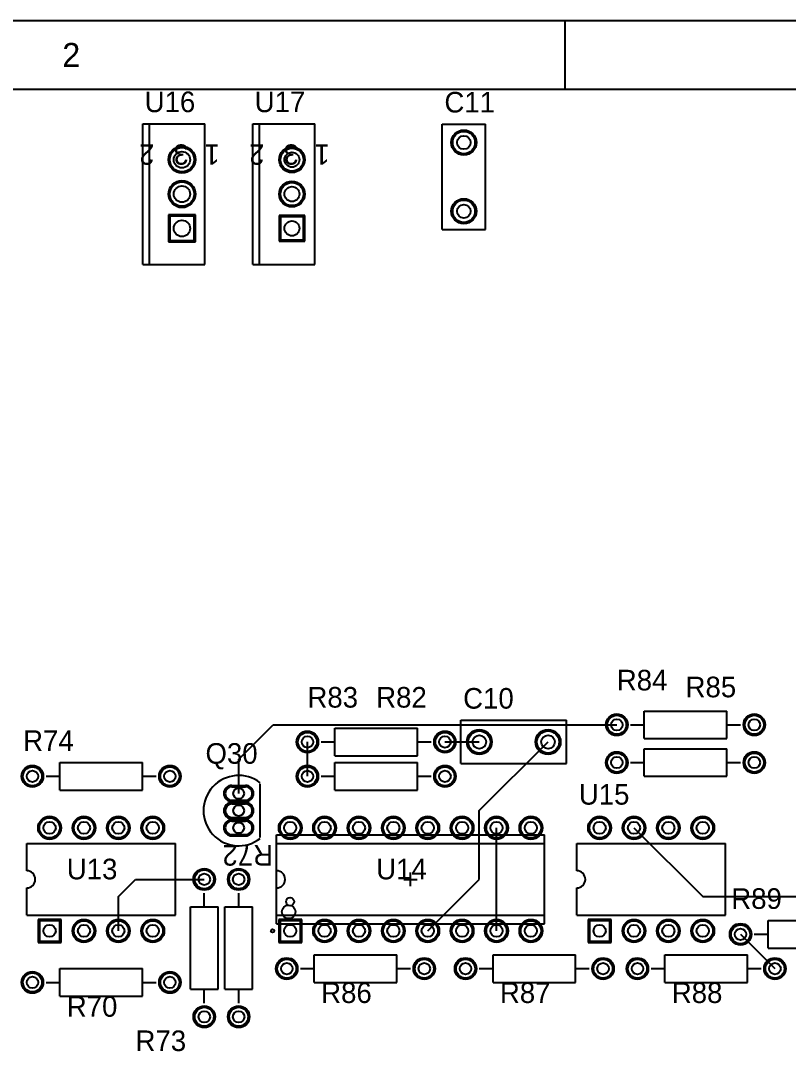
# Model space of a CAD drawing. Extents: x 0.2 to 21.7, y 0.2 to 7.8.
# Drawn here: x 4.366 to 6.599, y 4.799 to 7.8 of the extents above; entities that cross this region are included whole.
import ezdxf

# ---------------------------------------------------------------- set-up
doc = ezdxf.new("R2010")
doc.units = 0
doc.layers.get('0').update_dxf_attribs({"linetype": 'CONTINUOUS'})
for name, color, linetype in [('BOTTOMLAYER', 5, 'CONTINUOUS'), ('BOTTOMSOLDER', 6, 'CONTINUOUS'), ('MECHANICAL13', 56, 'CONTINUOUS'), ('MECHANICAL15', 56, 'CONTINUOUS'), ('MECHANICAL16', 56, 'CONTINUOUS'), ('MULTILAYER', 9, 'CONTINUOUS'), ('PADHOLE', 156, 'CONTINUOUS'), ('TOPLAYER', 1, 'CONTINUOUS'), ('TOPOVERLAY', 2, 'CONTINUOUS'), ('TOPSOLDER', 216, 'CONTINUOUS')]:
    doc.layers.add(name, color=color, linetype=linetype)

# ---------------------------------------------------------------- blocks, each defined once
blk = doc.blocks.new('VP45_3_2_12')
at = {"layer": 'BOTTOMLAYER'}
for centre in [(-0.1, 0), (0.1, 0)]:
    blk.add_circle(centre, 0.03248, dxfattribs=at)
at = {"layer": 'BOTTOMSOLDER'}
for centre in [(-0.1, 0), (0.1, 0)]:
    blk.add_circle(centre, 0.03648, dxfattribs=at)
at = {"layer": 'MULTILAYER'}
for centre in [(-0.1, 0), (0.1, 0)]:
    blk.add_circle(centre, 0.03248, dxfattribs=at)
at = {"layer": 'PADHOLE'}
for centre in [(-0.1, 0), (0.1, 0)]:
    blk.add_circle(centre, 0.019685, dxfattribs=at)
at = {"layer": 'TOPLAYER'}
for centre in [(-0.1, 0), (0.1, 0)]:
    blk.add_circle(centre, 0.03248, dxfattribs=at)
at = {"layer": 'TOPOVERLAY'}
for p, q in [((-0.153543, -0.062992), (-0.153543, 0.062992)), ((-0.153543, 0.062992), (0.153543, 0.062992)), ((0.153543, -0.062992), (0.153543, 0.062992)), ((-0.153543, -0.062992), (0.153543, -0.062992))]:
    blk.add_line(p, q, dxfattribs=at)
at = {"layer": 'TOPSOLDER'}
for centre in [(-0.1, 0), (0.1, 0)]:
    blk.add_circle(centre, 0.03648, dxfattribs=at)
blk = doc.blocks.new('VP45_3_2_13')
at = {"layer": 'BOTTOMLAYER'}
for centre in [(-0.1, 0), (0.1, 0)]:
    blk.add_circle(centre, 0.03248, dxfattribs=at)
at = {"layer": 'BOTTOMSOLDER'}
for centre in [(-0.1, 0), (0.1, 0)]:
    blk.add_circle(centre, 0.03648, dxfattribs=at)
at = {"layer": 'MULTILAYER'}
for centre in [(-0.1, 0), (0.1, 0)]:
    blk.add_circle(centre, 0.03248, dxfattribs=at)
at = {"layer": 'PADHOLE'}
for centre in [(-0.1, 0), (0.1, 0)]:
    blk.add_circle(centre, 0.019685, dxfattribs=at)
at = {"layer": 'TOPLAYER'}
for centre in [(-0.1, 0), (0.1, 0)]:
    blk.add_circle(centre, 0.03248, dxfattribs=at)
at = {"layer": 'TOPOVERLAY'}
for p, q in [((-0.153543, 0.062992), (-0.153543, -0.062992)), ((-0.153543, 0.062992), (0.153543, 0.062992)), ((0.153543, 0.062992), (0.153543, -0.062992)), ((-0.153543, -0.062992), (0.153543, -0.062992))]:
    blk.add_line(p, q, dxfattribs=at)
at = {"layer": 'TOPSOLDER'}
for centre in [(-0.1, 0), (0.1, 0)]:
    blk.add_circle(centre, 0.03648, dxfattribs=at)
blk = doc.blocks.new('29_04_62')
at = {"layer": 'BOTTOMLAYER'}
for p, q in [((-0.019685, 0.069685), (0.019685, 0.069685)), ((-0.019685, 0.030315), (0.019685, 0.030315)), ((-0.019685, 0.019685), (0.019685, 0.019685)), ((-0.019685, -0.019685), (0.019685, -0.019685)), ((-0.019685, -0.030315), (0.019685, -0.030315)), ((-0.019685, -0.069685), (0.019685, -0.069685))]:
    blk.add_line(p, q, dxfattribs=at)
for centre, start, end in [((-0.019685, 0.05), 90, 270), ((0.019685, 0.05), 270, 90), ((-0.019685, 0), 90, 270), ((0.019685, 0), 270, 90), ((-0.019685, -0.05), 90, 270), ((0.019685, -0.05), 270, 90)]:
    blk.add_arc(centre, 0.019685, start, end, dxfattribs=at)
at = {"layer": 'BOTTOMSOLDER'}
for p, q in [((-0.019685, 0.073685), (0.019685, 0.073685)), ((-0.019685, 0.026315), (0.019685, 0.026315)), ((-0.019685, 0.023685), (0.019685, 0.023685)), ((-0.019685, -0.023685), (0.019685, -0.023685)), ((-0.019685, -0.026315), (0.019685, -0.026315)), ((-0.019685, -0.073685), (0.019685, -0.073685))]:
    blk.add_line(p, q, dxfattribs=at)
for centre, start, end in [((-0.019685, 0.05), 90, 270), ((0.019685, 0.05), 270, 90), ((-0.019685, 0), 90, 270), ((0.019685, 0), 270, 90), ((-0.019685, -0.05), 90, 270), ((0.019685, -0.05), 270, 90)]:
    blk.add_arc(centre, 0.023685, start, end, dxfattribs=at)
at = {"layer": 'MULTILAYER'}
for p, q in [((-0.019685, 0.069685), (0.019685, 0.069685)), ((-0.019685, 0.030315), (0.019685, 0.030315)), ((-0.019685, 0.019685), (0.019685, 0.019685)), ((-0.019685, -0.019685), (0.019685, -0.019685)), ((-0.019685, -0.030315), (0.019685, -0.030315)), ((-0.019685, -0.069685), (0.019685, -0.069685))]:
    blk.add_line(p, q, dxfattribs=at)
for centre, start, end in [((-0.019685, 0.05), 90, 270), ((0.019685, 0.05), 270, 90), ((-0.019685, 0), 90, 270), ((0.019685, 0), 270, 90), ((-0.019685, -0.05), 90, 270), ((0.019685, -0.05), 270, 90)]:
    blk.add_arc(centre, 0.019685, start, end, dxfattribs=at)
at = {"layer": 'PADHOLE'}
for centre in [(0, 0.05), (0, 0), (0, -0.05)]:
    blk.add_circle(centre, 0.015748, dxfattribs=at)
at = {"layer": 'TOPLAYER'}
for p, q in [((-0.019685, 0.069685), (0.019685, 0.069685)), ((-0.019685, 0.030315), (0.019685, 0.030315)), ((-0.019685, 0.019685), (0.019685, 0.019685)), ((-0.019685, -0.019685), (0.019685, -0.019685)), ((-0.019685, -0.030315), (0.019685, -0.030315)), ((-0.019685, -0.069685), (0.019685, -0.069685))]:
    blk.add_line(p, q, dxfattribs=at)
for centre, start, end in [((-0.019685, 0.05), 90, 270), ((0.019685, 0.05), 270, 90), ((-0.019685, 0), 90, 270), ((0.019685, 0), 270, 90), ((-0.019685, -0.05), 90, 270), ((0.019685, -0.05), 270, 90)]:
    blk.add_arc(centre, 0.019685, start, end, dxfattribs=at)
at = {"layer": 'TOPOVERLAY'}
blk.add_line((0.062992, -0.078346), (0.062992, 0.078346), dxfattribs=at)
blk.add_arc((0, 0), 0.102362, 52, 308, dxfattribs=at)
at = {"layer": 'TOPSOLDER'}
for p, q in [((-0.019685, 0.073685), (0.019685, 0.073685)), ((-0.019685, 0.026315), (0.019685, 0.026315)), ((-0.019685, 0.023685), (0.019685, 0.023685)), ((-0.019685, -0.023685), (0.019685, -0.023685)), ((-0.019685, -0.026315), (0.019685, -0.026315)), ((-0.019685, -0.073685), (0.019685, -0.073685))]:
    blk.add_line(p, q, dxfattribs=at)
for centre, start, end in [((-0.019685, 0.05), 90, 270), ((0.019685, 0.05), 270, 90), ((-0.019685, 0), 90, 270), ((0.019685, 0), 270, 90), ((-0.019685, -0.05), 90, 270), ((0.019685, -0.05), 270, 90)]:
    blk.add_arc(centre, 0.023685, start, end, dxfattribs=at)
blk = doc.blocks.new('AXIAL_0_4_134')
at = {"layer": 'BOTTOMLAYER'}
for centre in [(-0.2, 0), (0.2, 0)]:
    blk.add_circle(centre, 0.0276, dxfattribs=at)
at = {"layer": 'BOTTOMSOLDER'}
for centre in [(-0.2, 0), (0.2, 0)]:
    blk.add_circle(centre, 0.0316, dxfattribs=at)
at = {"layer": 'MULTILAYER'}
for centre in [(-0.2, 0), (0.2, 0)]:
    blk.add_circle(centre, 0.0276, dxfattribs=at)
at = {"layer": 'PADHOLE'}
for centre in [(-0.2, 0), (0.2, 0)]:
    blk.add_circle(centre, 0.0167, dxfattribs=at)
at = {"layer": 'TOPLAYER'}
for centre in [(-0.2, 0), (0.2, 0)]:
    blk.add_circle(centre, 0.0276, dxfattribs=at)
at = {"layer": 'TOPOVERLAY'}
for p, q in [((0.12, 0.04), (-0.12, 0.04)), ((-0.12, 0.04), (-0.12, -0.04)), ((0.12, 0.04), (0.12, -0.04)), ((-0.12, 0), (-0.16, 0)), ((0.16, 0), (0.12, 0)), ((0.12, -0.04), (-0.12, -0.04))]:
    blk.add_line(p, q, dxfattribs=at)
at = {"layer": 'TOPSOLDER'}
for centre in [(-0.2, 0), (0.2, 0)]:
    blk.add_circle(centre, 0.0316, dxfattribs=at)
blk = doc.blocks.new('AXIAL_0_4_136')
at = {"layer": 'BOTTOMLAYER'}
for centre in [(-0.2, 0), (0.2, 0)]:
    blk.add_circle(centre, 0.0276, dxfattribs=at)
at = {"layer": 'BOTTOMSOLDER'}
for centre in [(-0.2, 0), (0.2, 0)]:
    blk.add_circle(centre, 0.0316, dxfattribs=at)
at = {"layer": 'MULTILAYER'}
for centre in [(-0.2, 0), (0.2, 0)]:
    blk.add_circle(centre, 0.0276, dxfattribs=at)
at = {"layer": 'PADHOLE'}
for centre in [(-0.2, 0), (0.2, 0)]:
    blk.add_circle(centre, 0.0167, dxfattribs=at)
at = {"layer": 'TOPLAYER'}
for centre in [(-0.2, 0), (0.2, 0)]:
    blk.add_circle(centre, 0.0276, dxfattribs=at)
at = {"layer": 'TOPOVERLAY'}
for p, q in [((0.12, 0.04), (-0.12, 0.04)), ((-0.12, -0.04), (-0.12, 0.04)), ((0.12, -0.04), (0.12, 0.04)), ((-0.12, 0), (-0.16, 0)), ((0.16, 0), (0.12, 0)), ((0.12, -0.04), (-0.12, -0.04))]:
    blk.add_line(p, q, dxfattribs=at)
at = {"layer": 'TOPSOLDER'}
for centre in [(-0.2, 0), (0.2, 0)]:
    blk.add_circle(centre, 0.0316, dxfattribs=at)
blk = doc.blocks.new('AXIAL_0_4_137')
at = {"layer": 'BOTTOMLAYER'}
for centre in [(-0.2, 0), (0.2, 0)]:
    blk.add_circle(centre, 0.0276, dxfattribs=at)
at = {"layer": 'BOTTOMSOLDER'}
for centre in [(-0.2, 0), (0.2, 0)]:
    blk.add_circle(centre, 0.0316, dxfattribs=at)
at = {"layer": 'MULTILAYER'}
for centre in [(-0.2, 0), (0.2, 0)]:
    blk.add_circle(centre, 0.0276, dxfattribs=at)
at = {"layer": 'PADHOLE'}
for centre in [(-0.2, 0), (0.2, 0)]:
    blk.add_circle(centre, 0.0167, dxfattribs=at)
at = {"layer": 'TOPLAYER'}
for centre in [(-0.2, 0), (0.2, 0)]:
    blk.add_circle(centre, 0.0276, dxfattribs=at)
at = {"layer": 'TOPOVERLAY'}
for p, q in [((-0.12, 0.04), (0.12, 0.04)), ((-0.12, 0.04), (-0.12, -0.04)), ((0.12, 0.04), (0.12, -0.04)), ((-0.16, 0), (-0.12, 0)), ((0.12, 0), (0.16, 0)), ((-0.12, -0.04), (0.12, -0.04))]:
    blk.add_line(p, q, dxfattribs=at)
at = {"layer": 'TOPSOLDER'}
for centre in [(-0.2, 0), (0.2, 0)]:
    blk.add_circle(centre, 0.0316, dxfattribs=at)
blk = doc.blocks.new('AXIAL_0_4_138')
at = {"layer": 'BOTTOMLAYER'}
for centre in [(-0.2, 0), (0.2, 0)]:
    blk.add_circle(centre, 0.0276, dxfattribs=at)
at = {"layer": 'BOTTOMSOLDER'}
for centre in [(-0.2, 0), (0.2, 0)]:
    blk.add_circle(centre, 0.0316, dxfattribs=at)
at = {"layer": 'MULTILAYER'}
for centre in [(-0.2, 0), (0.2, 0)]:
    blk.add_circle(centre, 0.0276, dxfattribs=at)
at = {"layer": 'PADHOLE'}
for centre in [(-0.2, 0), (0.2, 0)]:
    blk.add_circle(centre, 0.0167, dxfattribs=at)
at = {"layer": 'TOPLAYER'}
for centre in [(-0.2, 0), (0.2, 0)]:
    blk.add_circle(centre, 0.0276, dxfattribs=at)
at = {"layer": 'TOPOVERLAY'}
for p, q in [((0.12, 0.04), (-0.12, 0.04)), ((-0.12, 0.04), (-0.12, -0.04)), ((0.12, 0.04), (0.12, -0.04)), ((-0.12, 0), (-0.16, 0)), ((0.16, 0), (0.12, 0)), ((0.12, -0.04), (-0.12, -0.04))]:
    blk.add_line(p, q, dxfattribs=at)
at = {"layer": 'TOPSOLDER'}
for centre in [(-0.2, 0), (0.2, 0)]:
    blk.add_circle(centre, 0.0316, dxfattribs=at)
blk = doc.blocks.new('AXIAL_0_4_146')
at = {"layer": 'BOTTOMLAYER'}
for centre in [(-0.2, 0), (0.2, 0)]:
    blk.add_circle(centre, 0.0276, dxfattribs=at)
at = {"layer": 'BOTTOMSOLDER'}
for centre in [(-0.2, 0), (0.2, 0)]:
    blk.add_circle(centre, 0.0316, dxfattribs=at)
at = {"layer": 'MULTILAYER'}
for centre in [(-0.2, 0), (0.2, 0)]:
    blk.add_circle(centre, 0.0276, dxfattribs=at)
at = {"layer": 'PADHOLE'}
for centre in [(-0.2, 0), (0.2, 0)]:
    blk.add_circle(centre, 0.0167, dxfattribs=at)
at = {"layer": 'TOPLAYER'}
for centre in [(-0.2, 0), (0.2, 0)]:
    blk.add_circle(centre, 0.0276, dxfattribs=at)
at = {"layer": 'TOPOVERLAY'}
for p, q in [((0.12, 0.04), (-0.12, 0.04)), ((-0.12, 0.04), (-0.12, -0.04)), ((0.12, 0.04), (0.12, -0.04)), ((-0.12, 0), (-0.16, 0)), ((0.16, 0), (0.12, 0)), ((0.12, -0.04), (-0.12, -0.04))]:
    blk.add_line(p, q, dxfattribs=at)
at = {"layer": 'TOPSOLDER'}
for centre in [(-0.2, 0), (0.2, 0)]:
    blk.add_circle(centre, 0.0316, dxfattribs=at)
blk = doc.blocks.new('AXIAL_0_4_147')
at = {"layer": 'BOTTOMLAYER'}
for centre in [(-0.2, 0), (0.2, 0)]:
    blk.add_circle(centre, 0.0276, dxfattribs=at)
at = {"layer": 'BOTTOMSOLDER'}
for centre in [(-0.2, 0), (0.2, 0)]:
    blk.add_circle(centre, 0.0316, dxfattribs=at)
at = {"layer": 'MULTILAYER'}
for centre in [(-0.2, 0), (0.2, 0)]:
    blk.add_circle(centre, 0.0276, dxfattribs=at)
at = {"layer": 'PADHOLE'}
for centre in [(-0.2, 0), (0.2, 0)]:
    blk.add_circle(centre, 0.0167, dxfattribs=at)
at = {"layer": 'TOPLAYER'}
for centre in [(-0.2, 0), (0.2, 0)]:
    blk.add_circle(centre, 0.0276, dxfattribs=at)
at = {"layer": 'TOPOVERLAY'}
for p, q in [((-0.12, 0.04), (0.12, 0.04)), ((-0.12, -0.04), (-0.12, 0.04)), ((0.12, -0.04), (0.12, 0.04)), ((-0.16, 0), (-0.12, 0)), ((0.12, 0), (0.16, 0)), ((-0.12, -0.04), (0.12, -0.04))]:
    blk.add_line(p, q, dxfattribs=at)
at = {"layer": 'TOPSOLDER'}
for centre in [(-0.2, 0), (0.2, 0)]:
    blk.add_circle(centre, 0.0316, dxfattribs=at)
blk = doc.blocks.new('AXIAL_0_4_148')
at = {"layer": 'BOTTOMLAYER'}
for centre in [(-0.2, 0), (0.2, 0)]:
    blk.add_circle(centre, 0.0276, dxfattribs=at)
at = {"layer": 'BOTTOMSOLDER'}
for centre in [(-0.2, 0), (0.2, 0)]:
    blk.add_circle(centre, 0.0316, dxfattribs=at)
at = {"layer": 'MULTILAYER'}
for centre in [(-0.2, 0), (0.2, 0)]:
    blk.add_circle(centre, 0.0276, dxfattribs=at)
at = {"layer": 'PADHOLE'}
for centre in [(-0.2, 0), (0.2, 0)]:
    blk.add_circle(centre, 0.0167, dxfattribs=at)
at = {"layer": 'TOPLAYER'}
for centre in [(-0.2, 0), (0.2, 0)]:
    blk.add_circle(centre, 0.0276, dxfattribs=at)
at = {"layer": 'TOPOVERLAY'}
for p, q in [((0.12, 0.04), (-0.12, 0.04)), ((-0.12, 0.04), (-0.12, -0.04)), ((0.12, 0.04), (0.12, -0.04)), ((-0.12, 0), (-0.16, 0)), ((0.16, 0), (0.12, 0)), ((0.12, -0.04), (-0.12, -0.04))]:
    blk.add_line(p, q, dxfattribs=at)
at = {"layer": 'TOPSOLDER'}
for centre in [(-0.2, 0), (0.2, 0)]:
    blk.add_circle(centre, 0.0316, dxfattribs=at)
blk = doc.blocks.new('AXIAL_0_4_149')
at = {"layer": 'BOTTOMLAYER'}
for centre in [(-0.2, 0), (0.2, 0)]:
    blk.add_circle(centre, 0.0276, dxfattribs=at)
at = {"layer": 'BOTTOMSOLDER'}
for centre in [(-0.2, 0), (0.2, 0)]:
    blk.add_circle(centre, 0.0316, dxfattribs=at)
at = {"layer": 'MULTILAYER'}
for centre in [(-0.2, 0), (0.2, 0)]:
    blk.add_circle(centre, 0.0276, dxfattribs=at)
at = {"layer": 'PADHOLE'}
for centre in [(-0.2, 0), (0.2, 0)]:
    blk.add_circle(centre, 0.0167, dxfattribs=at)
at = {"layer": 'TOPLAYER'}
for centre in [(-0.2, 0), (0.2, 0)]:
    blk.add_circle(centre, 0.0276, dxfattribs=at)
at = {"layer": 'TOPOVERLAY'}
for p, q in [((0.12, 0.04), (-0.12, 0.04)), ((-0.12, 0.04), (-0.12, -0.04)), ((0.12, 0.04), (0.12, -0.04)), ((-0.12, 0), (-0.16, 0)), ((0.16, 0), (0.12, 0)), ((0.12, -0.04), (-0.12, -0.04))]:
    blk.add_line(p, q, dxfattribs=at)
at = {"layer": 'TOPSOLDER'}
for centre in [(-0.2, 0), (0.2, 0)]:
    blk.add_circle(centre, 0.0316, dxfattribs=at)
blk = doc.blocks.new('AXIAL_0_4_150')
at = {"layer": 'BOTTOMLAYER'}
for centre in [(-0.2, 0), (0.2, 0)]:
    blk.add_circle(centre, 0.0276, dxfattribs=at)
at = {"layer": 'BOTTOMSOLDER'}
for centre in [(-0.2, 0), (0.2, 0)]:
    blk.add_circle(centre, 0.0316, dxfattribs=at)
at = {"layer": 'MULTILAYER'}
for centre in [(-0.2, 0), (0.2, 0)]:
    blk.add_circle(centre, 0.0276, dxfattribs=at)
at = {"layer": 'PADHOLE'}
for centre in [(-0.2, 0), (0.2, 0)]:
    blk.add_circle(centre, 0.0167, dxfattribs=at)
at = {"layer": 'TOPLAYER'}
for centre in [(-0.2, 0), (0.2, 0)]:
    blk.add_circle(centre, 0.0276, dxfattribs=at)
at = {"layer": 'TOPOVERLAY'}
for p, q in [((-0.12, 0.04), (0.12, 0.04)), ((-0.12, -0.04), (-0.12, 0.04)), ((0.12, -0.04), (0.12, 0.04)), ((-0.16, 0), (-0.12, 0)), ((0.12, 0), (0.16, 0)), ((-0.12, -0.04), (0.12, -0.04))]:
    blk.add_line(p, q, dxfattribs=at)
at = {"layer": 'TOPSOLDER'}
for centre in [(-0.2, 0), (0.2, 0)]:
    blk.add_circle(centre, 0.0316, dxfattribs=at)
blk = doc.blocks.new('AXIAL_0_4_151')
at = {"layer": 'BOTTOMLAYER'}
for centre in [(-0.2, 0), (0.2, 0)]:
    blk.add_circle(centre, 0.0276, dxfattribs=at)
at = {"layer": 'BOTTOMSOLDER'}
for centre in [(-0.2, 0), (0.2, 0)]:
    blk.add_circle(centre, 0.0316, dxfattribs=at)
at = {"layer": 'MULTILAYER'}
for centre in [(-0.2, 0), (0.2, 0)]:
    blk.add_circle(centre, 0.0276, dxfattribs=at)
at = {"layer": 'PADHOLE'}
for centre in [(-0.2, 0), (0.2, 0)]:
    blk.add_circle(centre, 0.0167, dxfattribs=at)
at = {"layer": 'TOPLAYER'}
for centre in [(-0.2, 0), (0.2, 0)]:
    blk.add_circle(centre, 0.0276, dxfattribs=at)
at = {"layer": 'TOPOVERLAY'}
for p, q in [((0.12, 0.04), (-0.12, 0.04)), ((-0.12, 0.04), (-0.12, -0.04)), ((0.12, 0.04), (0.12, -0.04)), ((-0.12, 0), (-0.16, 0)), ((0.16, 0), (0.12, 0)), ((0.12, -0.04), (-0.12, -0.04))]:
    blk.add_line(p, q, dxfattribs=at)
at = {"layer": 'TOPSOLDER'}
for centre in [(-0.2, 0), (0.2, 0)]:
    blk.add_circle(centre, 0.0316, dxfattribs=at)
blk = doc.blocks.new('AXIAL_0_4_152')
at = {"layer": 'BOTTOMLAYER'}
for centre in [(-0.2, 0), (0.2, 0)]:
    blk.add_circle(centre, 0.0276, dxfattribs=at)
at = {"layer": 'BOTTOMSOLDER'}
for centre in [(-0.2, 0), (0.2, 0)]:
    blk.add_circle(centre, 0.0316, dxfattribs=at)
at = {"layer": 'MULTILAYER'}
for centre in [(-0.2, 0), (0.2, 0)]:
    blk.add_circle(centre, 0.0276, dxfattribs=at)
at = {"layer": 'PADHOLE'}
for centre in [(-0.2, 0), (0.2, 0)]:
    blk.add_circle(centre, 0.0167, dxfattribs=at)
at = {"layer": 'TOPLAYER'}
for centre in [(-0.2, 0), (0.2, 0)]:
    blk.add_circle(centre, 0.0276, dxfattribs=at)
at = {"layer": 'TOPOVERLAY'}
for p, q in [((0.12, 0.04), (-0.12, 0.04)), ((-0.12, 0.04), (-0.12, -0.04)), ((0.12, 0.04), (0.12, -0.04)), ((-0.12, 0), (-0.16, 0)), ((0.16, 0), (0.12, 0)), ((0.12, -0.04), (-0.12, -0.04))]:
    blk.add_line(p, q, dxfattribs=at)
at = {"layer": 'TOPSOLDER'}
for centre in [(-0.2, 0), (0.2, 0)]:
    blk.add_circle(centre, 0.0316, dxfattribs=at)
blk = doc.blocks.new('AXIAL_0_4_153')
at = {"layer": 'BOTTOMLAYER'}
for centre in [(-0.2, 0), (0.2, 0)]:
    blk.add_circle(centre, 0.0276, dxfattribs=at)
at = {"layer": 'BOTTOMSOLDER'}
for centre in [(-0.2, 0), (0.2, 0)]:
    blk.add_circle(centre, 0.0316, dxfattribs=at)
at = {"layer": 'MULTILAYER'}
for centre in [(-0.2, 0), (0.2, 0)]:
    blk.add_circle(centre, 0.0276, dxfattribs=at)
at = {"layer": 'PADHOLE'}
for centre in [(-0.2, 0), (0.2, 0)]:
    blk.add_circle(centre, 0.0167, dxfattribs=at)
at = {"layer": 'TOPLAYER'}
for centre in [(-0.2, 0), (0.2, 0)]:
    blk.add_circle(centre, 0.0276, dxfattribs=at)
at = {"layer": 'TOPOVERLAY'}
for p, q in [((-0.12, 0.04), (0.12, 0.04)), ((-0.12, -0.04), (-0.12, 0.04)), ((0.12, -0.04), (0.12, 0.04)), ((-0.16, 0), (-0.12, 0)), ((0.12, 0), (0.16, 0)), ((-0.12, -0.04), (0.12, -0.04))]:
    blk.add_line(p, q, dxfattribs=at)
at = {"layer": 'TOPSOLDER'}
for centre in [(-0.2, 0), (0.2, 0)]:
    blk.add_circle(centre, 0.0316, dxfattribs=at)
blk = doc.blocks.new('DIP8_177')
at = {"layer": 'BOTTOMLAYER'}
for p, q in [((-0.120472, -0.120472), (-0.179528, -0.120472)), ((-0.179528, -0.120472), (-0.179528, -0.179528)), ((-0.120472, -0.179528), (-0.120472, -0.120472)), ((-0.179528, -0.179528), (-0.120472, -0.179528))]:
    blk.add_line(p, q, dxfattribs=at)
for centre in [(-0.15, 0.15), (-0.05, 0.15), (0.05, 0.15), (0.15, 0.15), (-0.05, -0.15), (0.05, -0.15), (0.15, -0.15)]:
    blk.add_circle(centre, 0.029528, dxfattribs=at)
at = {"layer": 'BOTTOMSOLDER'}
for p, q in [((-0.116473, -0.116473), (-0.183528, -0.116473)), ((-0.183528, -0.116473), (-0.183528, -0.183528)), ((-0.116473, -0.183528), (-0.116473, -0.116473)), ((-0.183528, -0.183528), (-0.116473, -0.183528))]:
    blk.add_line(p, q, dxfattribs=at)
for centre in [(-0.15, 0.15), (-0.05, 0.15), (0.05, 0.15), (0.15, 0.15), (-0.05, -0.15), (0.05, -0.15), (0.15, -0.15)]:
    blk.add_circle(centre, 0.033528, dxfattribs=at)
at = {"layer": 'MULTILAYER'}
for p, q in [((-0.120472, -0.120472), (-0.179528, -0.120472)), ((-0.179528, -0.120472), (-0.179528, -0.179528)), ((-0.120472, -0.179528), (-0.120472, -0.120472)), ((-0.179528, -0.179528), (-0.120472, -0.179528))]:
    blk.add_line(p, q, dxfattribs=at)
for centre in [(-0.15, 0.15), (-0.05, 0.15), (0.05, 0.15), (0.15, 0.15), (-0.05, -0.15), (0.05, -0.15), (0.15, -0.15)]:
    blk.add_circle(centre, 0.029528, dxfattribs=at)
at = {"layer": 'PADHOLE'}
for centre in [(-0.15, 0.15), (-0.05, 0.15), (0.05, 0.15), (0.15, 0.15), (-0.15, -0.15), (-0.05, -0.15), (0.05, -0.15), (0.15, -0.15)]:
    blk.add_circle(centre, 0.017716, dxfattribs=at)
at = {"layer": 'TOPLAYER'}
for p, q in [((-0.120472, -0.120472), (-0.179528, -0.120472)), ((-0.179528, -0.120472), (-0.179528, -0.179528)), ((-0.120472, -0.179528), (-0.120472, -0.120472)), ((-0.179528, -0.179528), (-0.120472, -0.179528))]:
    blk.add_line(p, q, dxfattribs=at)
for centre in [(-0.15, 0.15), (-0.05, 0.15), (0.05, 0.15), (0.15, 0.15), (-0.05, -0.15), (0.05, -0.15), (0.15, -0.15)]:
    blk.add_circle(centre, 0.029528, dxfattribs=at)
at = {"layer": 'TOPOVERLAY'}
for p, q in [((-0.216535, 0.025), (-0.216535, 0.104331)), ((-0.216535, 0.104331), (0.216535, 0.104331)), ((0.216535, -0.104331), (0.216535, 0.104331)), ((-0.216535, -0.104331), (-0.216535, -0.025)), ((-0.216535, -0.104331), (0.216535, -0.104331))]:
    blk.add_line(p, q, dxfattribs=at)
blk.add_arc((-0.216535, 0), 0.025, 270, 90, dxfattribs=at)
at = {"layer": 'TOPSOLDER'}
for p, q in [((-0.116473, -0.116473), (-0.183528, -0.116473)), ((-0.183528, -0.116473), (-0.183528, -0.183528)), ((-0.116473, -0.183528), (-0.116473, -0.116473)), ((-0.183528, -0.183528), (-0.116473, -0.183528))]:
    blk.add_line(p, q, dxfattribs=at)
for centre in [(-0.15, 0.15), (-0.05, 0.15), (0.05, 0.15), (0.15, 0.15), (-0.05, -0.15), (0.05, -0.15), (0.15, -0.15)]:
    blk.add_circle(centre, 0.033528, dxfattribs=at)
blk = doc.blocks.new('N16E_178')
at = {"layer": 'BOTTOMLAYER'}
for p, q in [((-0.179528, 0.379528), (-0.179528, 0.320472)), ((-0.120472, 0.379528), (-0.179528, 0.379528)), ((-0.120472, 0.320472), (-0.120472, 0.379528)), ((-0.179528, 0.320472), (-0.120472, 0.320472))]:
    blk.add_line(p, q, dxfattribs=at)
for centre in [(0.15, 0.35), (-0.15, 0.25), (0.15, 0.25), (-0.15, 0.15), (0.15, 0.15), (-0.15, 0.05), (0.15, 0.05), (-0.15, -0.05), (0.15, -0.05), (-0.15, -0.15), (0.15, -0.15), (-0.15, -0.25), (0.15, -0.25), (-0.15, -0.35), (0.15, -0.35)]:
    blk.add_circle(centre, 0.029528, dxfattribs=at)
at = {"layer": 'BOTTOMSOLDER'}
for p, q in [((-0.183528, 0.383528), (-0.183528, 0.316472)), ((-0.116473, 0.383528), (-0.183528, 0.383528)), ((-0.116473, 0.316472), (-0.116473, 0.383528)), ((-0.183528, 0.316472), (-0.116473, 0.316472))]:
    blk.add_line(p, q, dxfattribs=at)
for centre in [(0.15, 0.35), (-0.15, 0.25), (0.15, 0.25), (-0.15, 0.15), (0.15, 0.15), (-0.15, 0.05), (0.15, 0.05), (-0.15, -0.05), (0.15, -0.05), (-0.15, -0.15), (0.15, -0.15), (-0.15, -0.25), (0.15, -0.25), (-0.15, -0.35), (0.15, -0.35)]:
    blk.add_circle(centre, 0.033528, dxfattribs=at)
at = {"layer": 'MECHANICAL13'}
for p, q in [((-0.129921, 0.389764), (0.129921, 0.389764)), ((-0.129921, 0.389764), (-0.129921, -0.389764)), ((0.129921, 0.389764), (0.129921, -0.389764)), ((-0.129921, -0.389764), (0.129921, -0.389764))]:
    blk.add_line(p, q, dxfattribs=at)
blk.add_circle((-0.094488, 0.354331), 0.019685, dxfattribs=at)
at = {"layer": 'MECHANICAL15'}
for p, q in [((-0.019685, 0), (0.019685, 0)), ((0, 0.019685), (0, -0.019685))]:
    blk.add_line(p, q, dxfattribs=at)
at = {"layer": 'MULTILAYER'}
for p, q in [((-0.179528, 0.379528), (-0.179528, 0.320472)), ((-0.120472, 0.379528), (-0.179528, 0.379528)), ((-0.120472, 0.320472), (-0.120472, 0.379528)), ((-0.179528, 0.320472), (-0.120472, 0.320472))]:
    blk.add_line(p, q, dxfattribs=at)
for centre in [(0.15, 0.35), (-0.15, 0.25), (0.15, 0.25), (-0.15, 0.15), (0.15, 0.15), (-0.15, 0.05), (0.15, 0.05), (-0.15, -0.05), (0.15, -0.05), (-0.15, -0.15), (0.15, -0.15), (-0.15, -0.25), (0.15, -0.25), (-0.15, -0.35), (0.15, -0.35)]:
    blk.add_circle(centre, 0.029528, dxfattribs=at)
at = {"layer": 'PADHOLE'}
for centre in [(-0.15, 0.35), (0.15, 0.35), (-0.15, 0.25), (0.15, 0.25), (-0.15, 0.15), (0.15, 0.15), (-0.15, 0.05), (0.15, 0.05), (-0.15, -0.05), (0.15, -0.05), (-0.15, -0.15), (0.15, -0.15), (-0.15, -0.25), (0.15, -0.25), (-0.15, -0.35), (0.15, -0.35)]:
    blk.add_circle(centre, 0.017717, dxfattribs=at)
at = {"layer": 'TOPLAYER'}
for p, q in [((-0.179528, 0.379528), (-0.179528, 0.320472)), ((-0.120472, 0.379528), (-0.179528, 0.379528)), ((-0.120472, 0.320472), (-0.120472, 0.379528)), ((-0.179528, 0.320472), (-0.120472, 0.320472))]:
    blk.add_line(p, q, dxfattribs=at)
for centre in [(0.15, 0.35), (-0.15, 0.25), (0.15, 0.25), (-0.15, 0.15), (0.15, 0.15), (-0.15, 0.05), (0.15, 0.05), (-0.15, -0.05), (0.15, -0.05), (-0.15, -0.15), (0.15, -0.15), (-0.15, -0.25), (0.15, -0.25), (-0.15, -0.35), (0.15, -0.35)]:
    blk.add_circle(centre, 0.029528, dxfattribs=at)
at = {"layer": 'TOPOVERLAY'}
for p, q in [((-0.104331, 0.389764), (-0.025, 0.389764)), ((-0.104331, 0.389764), (-0.104331, -0.389764)), ((0.025, 0.389764), (0.104331, 0.389764)), ((0.104331, 0.389764), (0.104331, -0.389764)), ((-0.104331, -0.389764), (0.104331, -0.389764))]:
    blk.add_line(p, q, dxfattribs=at)
for centre, radius in [((-0.15, 0.401181), 0.004921), ((-0.064961, 0.350394), 0.011811)]:
    blk.add_circle(centre, radius, dxfattribs=at)
blk.add_arc((0, 0.389764), 0.025, 180, 0, dxfattribs=at)
at = {"layer": 'TOPSOLDER'}
for p, q in [((-0.183528, 0.383528), (-0.183528, 0.316472)), ((-0.116473, 0.383528), (-0.183528, 0.383528)), ((-0.116473, 0.316472), (-0.116473, 0.383528)), ((-0.183528, 0.316472), (-0.116473, 0.316472))]:
    blk.add_line(p, q, dxfattribs=at)
for centre in [(0.15, 0.35), (-0.15, 0.25), (0.15, 0.25), (-0.15, 0.15), (0.15, 0.15), (-0.15, 0.05), (0.15, 0.05), (-0.15, -0.05), (0.15, -0.05), (-0.15, -0.15), (0.15, -0.15), (-0.15, -0.25), (0.15, -0.25), (-0.15, -0.35), (0.15, -0.35)]:
    blk.add_circle(centre, 0.033528, dxfattribs=at)
blk = doc.blocks.new('DIP8_179')
at = {"layer": 'BOTTOMLAYER'}
for p, q in [((-0.120472, -0.120472), (-0.179528, -0.120472)), ((-0.179528, -0.120472), (-0.179528, -0.179528)), ((-0.120472, -0.179528), (-0.120472, -0.120472)), ((-0.179528, -0.179528), (-0.120472, -0.179528))]:
    blk.add_line(p, q, dxfattribs=at)
for centre in [(-0.15, 0.15), (-0.05, 0.15), (0.05, 0.15), (0.15, 0.15), (-0.05, -0.15), (0.05, -0.15), (0.15, -0.15)]:
    blk.add_circle(centre, 0.029528, dxfattribs=at)
at = {"layer": 'BOTTOMSOLDER'}
for p, q in [((-0.116473, -0.116473), (-0.183528, -0.116473)), ((-0.183528, -0.116473), (-0.183528, -0.183528)), ((-0.116473, -0.183528), (-0.116473, -0.116473)), ((-0.183528, -0.183528), (-0.116473, -0.183528))]:
    blk.add_line(p, q, dxfattribs=at)
for centre in [(-0.15, 0.15), (-0.05, 0.15), (0.05, 0.15), (0.15, 0.15), (-0.05, -0.15), (0.05, -0.15), (0.15, -0.15)]:
    blk.add_circle(centre, 0.033528, dxfattribs=at)
at = {"layer": 'MULTILAYER'}
for p, q in [((-0.120472, -0.120472), (-0.179528, -0.120472)), ((-0.179528, -0.120472), (-0.179528, -0.179528)), ((-0.120472, -0.179528), (-0.120472, -0.120472)), ((-0.179528, -0.179528), (-0.120472, -0.179528))]:
    blk.add_line(p, q, dxfattribs=at)
for centre in [(-0.15, 0.15), (-0.05, 0.15), (0.05, 0.15), (0.15, 0.15), (-0.05, -0.15), (0.05, -0.15), (0.15, -0.15)]:
    blk.add_circle(centre, 0.029528, dxfattribs=at)
at = {"layer": 'PADHOLE'}
for centre in [(-0.15, 0.15), (-0.05, 0.15), (0.05, 0.15), (0.15, 0.15), (-0.15, -0.15), (-0.05, -0.15), (0.05, -0.15), (0.15, -0.15)]:
    blk.add_circle(centre, 0.017716, dxfattribs=at)
at = {"layer": 'TOPLAYER'}
for p, q in [((-0.120472, -0.120472), (-0.179528, -0.120472)), ((-0.179528, -0.120472), (-0.179528, -0.179528)), ((-0.120472, -0.179528), (-0.120472, -0.120472)), ((-0.179528, -0.179528), (-0.120472, -0.179528))]:
    blk.add_line(p, q, dxfattribs=at)
for centre in [(-0.15, 0.15), (-0.05, 0.15), (0.05, 0.15), (0.15, 0.15), (-0.05, -0.15), (0.05, -0.15), (0.15, -0.15)]:
    blk.add_circle(centre, 0.029528, dxfattribs=at)
at = {"layer": 'TOPOVERLAY'}
for p, q in [((-0.216535, 0.025), (-0.216535, 0.104331)), ((-0.216535, 0.104331), (0.216535, 0.104331)), ((0.216535, -0.104331), (0.216535, 0.104331)), ((-0.216535, -0.104331), (-0.216535, -0.025)), ((-0.216535, -0.104331), (0.216535, -0.104331))]:
    blk.add_line(p, q, dxfattribs=at)
blk.add_arc((-0.216535, 0), 0.025, 270, 90, dxfattribs=at)
at = {"layer": 'TOPSOLDER'}
for p, q in [((-0.116473, -0.116473), (-0.183528, -0.116473)), ((-0.183528, -0.116473), (-0.183528, -0.183528)), ((-0.116473, -0.183528), (-0.116473, -0.116473)), ((-0.183528, -0.183528), (-0.116473, -0.183528))]:
    blk.add_line(p, q, dxfattribs=at)
for centre in [(-0.15, 0.15), (-0.05, 0.15), (0.05, 0.15), (0.15, 0.15), (-0.05, -0.15), (0.05, -0.15), (0.15, -0.15)]:
    blk.add_circle(centre, 0.033528, dxfattribs=at)
blk = doc.blocks.new('ISOWATT220AB_180')
at = {"layer": 'BOTTOMLAYER'}
for p, q in [((-0.135433, 0.035433), (-0.135433, -0.035433)), ((-0.064567, 0.035433), (-0.135433, 0.035433)), ((-0.064567, -0.035433), (-0.064567, 0.035433)), ((-0.135433, -0.035433), (-0.064567, -0.035433))]:
    blk.add_line(p, q, dxfattribs=at)
for centre in [(0, 0), (0.1, 0)]:
    blk.add_circle(centre, 0.035433, dxfattribs=at)
at = {"layer": 'BOTTOMSOLDER'}
for p, q in [((-0.139433, 0.039433), (-0.139433, -0.039433)), ((-0.060567, 0.039433), (-0.139433, 0.039433)), ((-0.060567, -0.039433), (-0.060567, 0.039433)), ((-0.139433, -0.039433), (-0.060567, -0.039433))]:
    blk.add_line(p, q, dxfattribs=at)
for centre in [(0, 0), (0.1, 0)]:
    blk.add_circle(centre, 0.039433, dxfattribs=at)
at = {"layer": 'MULTILAYER'}
for p, q in [((-0.135433, 0.035433), (-0.135433, -0.035433)), ((-0.064567, 0.035433), (-0.135433, 0.035433)), ((-0.064567, -0.035433), (-0.064567, 0.035433)), ((-0.135433, -0.035433), (-0.064567, -0.035433))]:
    blk.add_line(p, q, dxfattribs=at)
for centre in [(0, 0), (0.1, 0)]:
    blk.add_circle(centre, 0.035433, dxfattribs=at)
at = {"layer": 'PADHOLE'}
for centre in [(-0.1, 0), (0, 0), (0.1, 0)]:
    blk.add_circle(centre, 0.023622, dxfattribs=at)
at = {"layer": 'TOPLAYER'}
for p, q in [((-0.135433, 0.035433), (-0.135433, -0.035433)), ((-0.064567, 0.035433), (-0.135433, 0.035433)), ((-0.064567, -0.035433), (-0.064567, 0.035433)), ((-0.135433, -0.035433), (-0.064567, -0.035433))]:
    blk.add_line(p, q, dxfattribs=at)
for centre in [(0, 0), (0.1, 0)]:
    blk.add_circle(centre, 0.035433, dxfattribs=at)
at = {"layer": 'TOPOVERLAY'}
for p, q in [((-0.204724, 0.114173), (-0.204724, -0.066929)), ((-0.204724, 0.114173), (0.204725, 0.114173)), ((-0.204724, 0.094488), (0.204725, 0.094488)), ((0.204725, 0.114173), (0.204725, -0.066929)), ((-0.204724, -0.066929), (0.204725, -0.066929))]:
    blk.add_line(p, q, dxfattribs=at)
at = {"layer": 'TOPSOLDER'}
for p, q in [((-0.139433, 0.039433), (-0.139433, -0.039433)), ((-0.060567, 0.039433), (-0.139433, 0.039433)), ((-0.060567, -0.039433), (-0.060567, 0.039433)), ((-0.139433, -0.039433), (-0.060567, -0.039433))]:
    blk.add_line(p, q, dxfattribs=at)
for centre in [(0, 0), (0.1, 0)]:
    blk.add_circle(centre, 0.039433, dxfattribs=at)
at = {"layer": 'TOPOVERLAY'}
for s, p in [('2', (0.144685, 0.080315)), ('3', (0.144685, -0.019685)), ('1', (0.144685, -0.109842))]:
    blk.add_text(s, height=0.059055, rotation=90, dxfattribs=at).set_placement(p)
blk = doc.blocks.new('TO220V_181')
at = {"layer": 'BOTTOMLAYER'}
for p, q in [((-0.133464, 0.033465), (-0.133464, -0.033465)), ((-0.066535, 0.033465), (-0.133464, 0.033465)), ((-0.066535, -0.033465), (-0.066535, 0.033465)), ((-0.133464, -0.033465), (-0.066535, -0.033465))]:
    blk.add_line(p, q, dxfattribs=at)
for centre in [(0, 0), (0.1, 0)]:
    blk.add_circle(centre, 0.033465, dxfattribs=at)
at = {"layer": 'BOTTOMSOLDER'}
for p, q in [((-0.137464, 0.037464), (-0.137464, -0.037464)), ((-0.062535, 0.037464), (-0.137464, 0.037464)), ((-0.062535, -0.037464), (-0.062535, 0.037464)), ((-0.137464, -0.037464), (-0.062535, -0.037464))]:
    blk.add_line(p, q, dxfattribs=at)
for centre in [(0, 0), (0.1, 0)]:
    blk.add_circle(centre, 0.037465, dxfattribs=at)
at = {"layer": 'MULTILAYER'}
for p, q in [((-0.133464, 0.033465), (-0.133464, -0.033465)), ((-0.066535, 0.033465), (-0.133464, 0.033465)), ((-0.066535, -0.033465), (-0.066535, 0.033465)), ((-0.133464, -0.033465), (-0.066535, -0.033465))]:
    blk.add_line(p, q, dxfattribs=at)
for centre in [(0, 0), (0.1, 0)]:
    blk.add_circle(centre, 0.033465, dxfattribs=at)
at = {"layer": 'PADHOLE'}
for centre in [(-0.1, 0), (0, 0), (0.1, 0)]:
    blk.add_circle(centre, 0.021654, dxfattribs=at)
at = {"layer": 'TOPLAYER'}
for p, q in [((-0.133464, 0.033465), (-0.133464, -0.033465)), ((-0.066535, 0.033465), (-0.133464, 0.033465)), ((-0.066535, -0.033465), (-0.066535, 0.033465)), ((-0.133464, -0.033465), (-0.066535, -0.033465))]:
    blk.add_line(p, q, dxfattribs=at)
for centre in [(0, 0), (0.1, 0)]:
    blk.add_circle(centre, 0.033465, dxfattribs=at)
at = {"layer": 'TOPOVERLAY'}
for p, q in [((-0.204724, 0.114173), (0.204725, 0.114173)), ((-0.204724, 0.114173), (-0.204724, -0.066929)), ((-0.204724, 0.094488), (0.204725, 0.094488)), ((0.204725, 0.114173), (0.204725, -0.066929)), ((-0.204724, -0.066929), (0.204725, -0.066929))]:
    blk.add_line(p, q, dxfattribs=at)
at = {"layer": 'TOPSOLDER'}
for p, q in [((-0.137464, 0.037464), (-0.137464, -0.037464)), ((-0.062535, 0.037464), (-0.137464, 0.037464)), ((-0.062535, -0.037464), (-0.062535, 0.037464)), ((-0.137464, -0.037464), (-0.062535, -0.037464))]:
    blk.add_line(p, q, dxfattribs=at)
for centre in [(0, 0), (0.1, 0)]:
    blk.add_circle(centre, 0.037465, dxfattribs=at)
at = {"layer": 'TOPOVERLAY'}
for s, p in [('2', (0.144685, 0.080315)), ('3', (0.144685, -0.019685)), ('1', (0.144685, -0.109842))]:
    blk.add_text(s, height=0.059055, rotation=90, dxfattribs=at).set_placement(p)

msp = doc.modelspace()

# ---------------------------------------------------------------- linework, layer by layer
at = {"layer": 'MECHANICAL16'}
for p, q in [((0.2, 7.8), (11.7, 7.8)), ((5.95, 7.6), (5.95, 7.8)), ((0.4, 7.6), (11.5, 7.6))]:
    msp.add_line(p, q, dxfattribs=at)
at = {"layer": 'TOPLAYER'}
for p, q in [((5, 5.65), (5.1, 5.75)), ((5.1, 5.75), (6.1, 5.75)), ((5.2, 5.6), (5.2, 5.7)), ((5.6, 5.7), (5.7, 5.7)), ((5.7, 5.5), (5.9, 5.7)), ((5, 5.55), (5, 5.65)), ((5.7, 5.3), (5.7, 5.5)), ((5.75, 5.15), (5.75, 5.45)), ((6.15, 5.45), (6.35, 5.25)), ((4.65, 5.25), (4.7, 5.3)), ((4.7, 5.3), (4.9, 5.3)), ((5.55, 5.15), (5.7, 5.3)), ((4.65, 5.15), (4.65, 5.25)), ((6.35, 5.25), (6.75, 5.25)), ((6.46, 5.14), (6.56, 5.04))]:
    msp.add_line(p, q, dxfattribs=at)

# ---------------------------------------------------------------- block references
for name, p, rotation in [('ISOWATT220AB_180', (4.835, 7.295), 90), ('TO220V_181', (5.155, 7.295), 90), ('VP45_3_2_13', (5.655, 7.345), 90), ('AXIAL_0_4_148', (6.3, 5.75), 180), ('AXIAL_0_4_149', (6.3, 5.64), 180), ('AXIAL_0_4_138', (4.6, 5.6), 180), ('AXIAL_0_4_146', (5.4, 5.6), 180), ('N16E_178', (5.5, 5.3), 90), ('AXIAL_0_4_137', (4.9, 5.1), 90), ('AXIAL_0_4_136', (5, 5.1), 270), ('AXIAL_0_4_151', (5.86, 5.04), 180), ('AXIAL_0_4_152', (6.36, 5.04), 180), ('AXIAL_0_4_134', (4.6, 5), 180)]:
    msp.add_blockref(name, p, dxfattribs=dict(rotation=rotation))
for name, p in [('VP45_3_2_12', (5.8, 5.7)), ('AXIAL_0_4_147', (5.4, 5.7)), ('29_04_62', (5, 5.5)), ('DIP8_177', (4.6, 5.3)), ('DIP8_179', (6.2, 5.3)), ('AXIAL_0_4_153', (6.66, 5.14)), ('AXIAL_0_4_150', (5.34, 5.04))]:
    msp.add_blockref(name, p)

# ---------------------------------------------------------------- texts
at = {"layer": 'MECHANICAL16'}
msp.add_text('2', height=0.07, dxfattribs=at).set_placement((4.487, 7.665))
at = {"layer": 'TOPOVERLAY'}
for s, p in [('U16', (4.7265, 7.5335)), ('U17', (5.0465, 7.5335)), ('C11', (5.5985, 7.5325)), ('R84', (6.1, 5.85)), ('R85', (6.3, 5.83)), ('R83', (5.2, 5.8)), ('R82', (5.4, 5.8)), ('C10', (5.653, 5.797)), ('R74', (4.373, 5.674)), ('Q30', (4.9035, 5.6365)), ('U15', (5.9895, 5.5175)), ('U13', (4.5, 5.3)), ('U14', (5.4, 5.3)), ('R89', (6.433, 5.214)), ('R86', (5.24, 4.94)), ('R87', (5.76, 4.94)), ('R88', (6.26, 4.94)), ('R70', (4.5, 4.9)), ('R73', (4.7, 4.8))]:
    msp.add_text(s, height=0.06, dxfattribs=at).set_placement(p)
msp.add_text('R72', height=0.06, rotation=180, dxfattribs=at).set_placement((5.1, 5.4))

doc.saveas('drawing.dxf')
